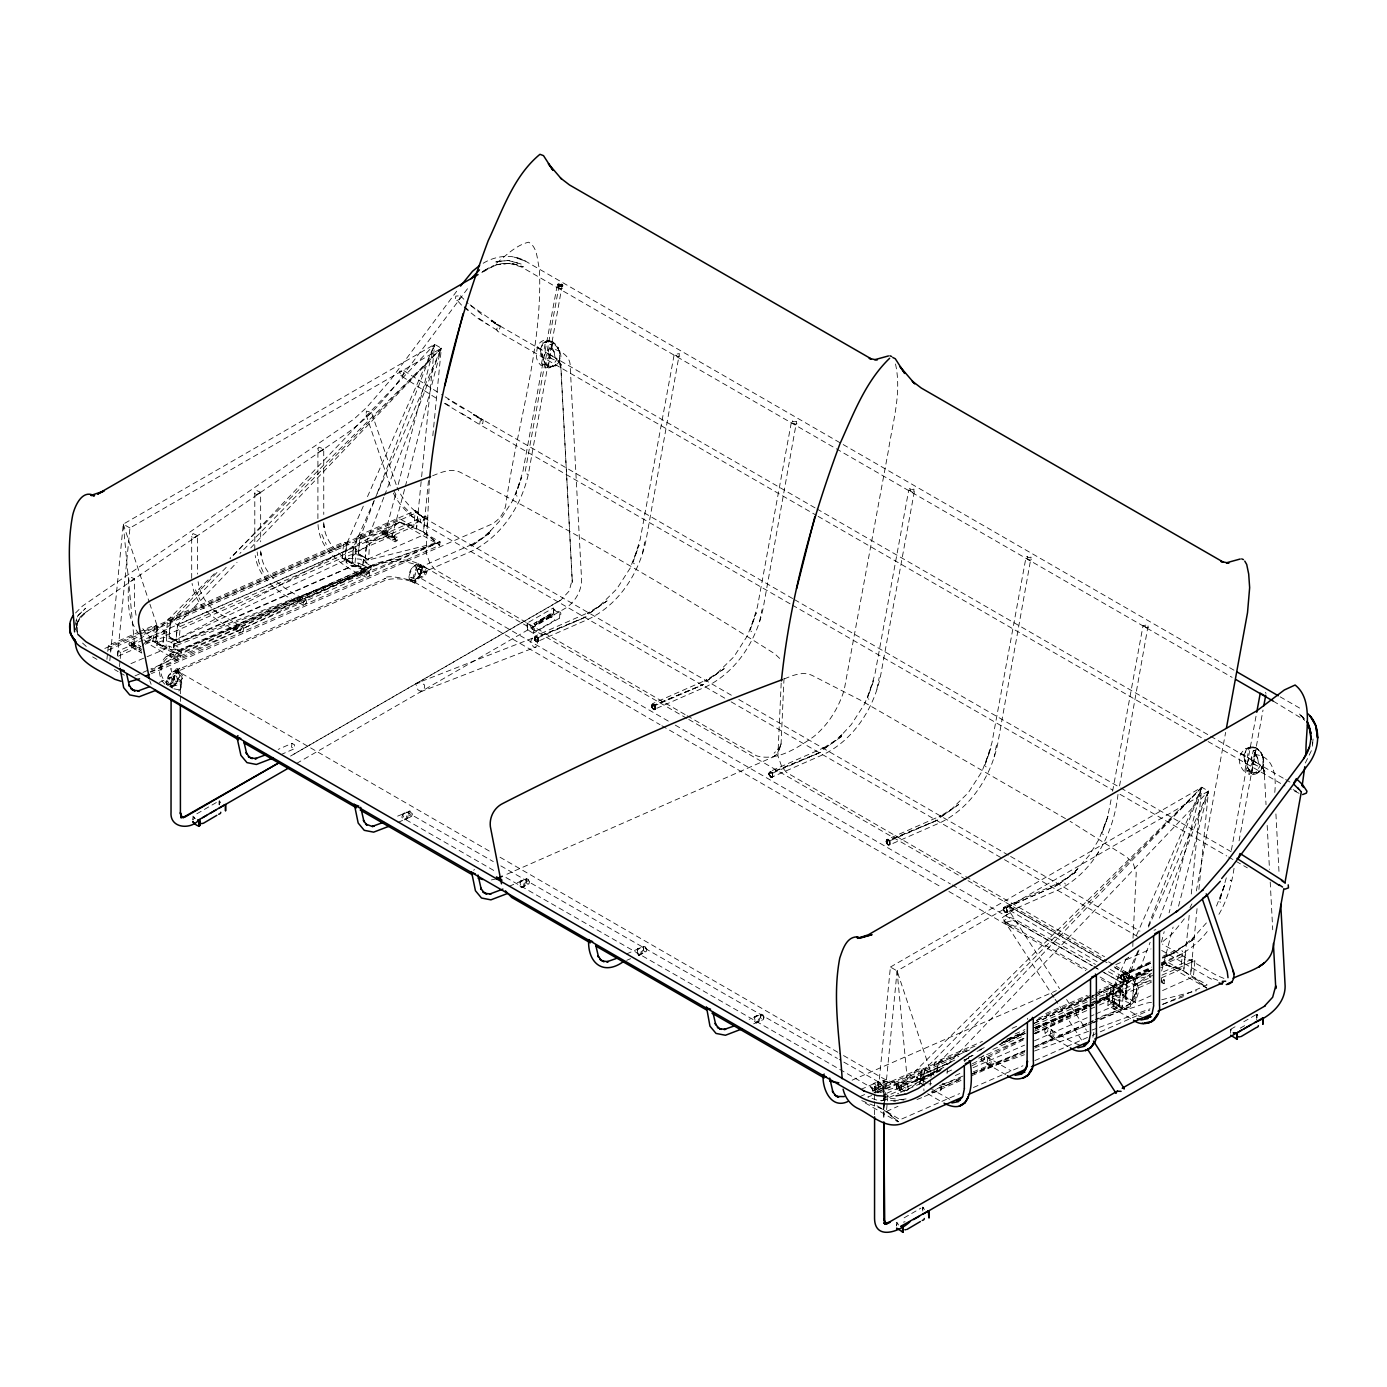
<?xml version="1.0" encoding="UTF-8"?>
<svg xmlns="http://www.w3.org/2000/svg" width="1387" height="1387" viewBox="0 0 1387 1387"><rect width="100%" height="100%" fill="white"/><g stroke="black" fill="none" stroke-linecap="round" stroke-linejoin="round"><path stroke-width="0.75" stroke-dasharray="5 3.75" d="M136.03 615.256L134.4 605.287L134.348 578.726L129.927 576.836L128.627 579.87C128.037 598.178 126.39 618.741 138.96 633.876M173.912 688.836L178.68 689.755L180.57 688.039L181.801 683.08L180.397 679.769L182.495 678.26L179.01 673.562L174.745 672.834L173.08 674.203L172.231 676.683L173.67 677.948L173.652 680.41L171.468 683.947L172.283 687.987L171.017 687.085L171.971 679.197L176.912 678.26L180.241 680.063L179.478 682.577L176.825 683.566L172.404 682.855L171.086 680.41M193.001 816.111L193.001 819.942L193.001 816.111L194.874 818.763M317.9 518.634L317.918 448.625L318.906 447.134L323.726 449.007L323.76 514.438M527.667 629.993L527.112 623.127L553.257 608.009C554.973 615.62 564.11 607.194 559.62 618.099L533.388 633.218L533.666 626.82L530.684 627.201L527.077 623.318L527.32 629.577L533.024 633.165M874.59 1114.697L874.608 1101.711M874.608 1099.562L874.608 1086.593L880.433 1084.426L883.762 1086.229L883.883 1100.428M896.557 1222.38L896.574 1226.004L896.557 1222.311L898.429 1224.964M1230.65 1033.124L1230.616 1029.431L1230.633 1033.142M167.342 683.479L166.284 684.363C165.764 678.382 170.445 669.921 177.241 670.909L492.506 852.901M219.215 804.824L219.267 801.027L220.221 802.327M178.784 691.003L180.899 688.004L181.454 679.405L183.899 677.74L176.877 668.326L178.455 673.493L178.299 669.938L177.779 672.071L180.085 669.765L176.045 673.805L178.888 670.84L385.967 579.991C395.59 577.443 405.75 579.177 414.921 582.627L409.737 580.789L414.904 583.147L419.862 577.529L424.89 576.628L427.456 570.698C415.753 557.123 391.984 557.886 376.189 563.469L173.93 652.289C159.349 656.328 154.026 676.44 166.7 685.785M553.24 608.13L553.95 615.117L549.963 617.718A3.467 2.011 0 0 1 553.066 617.804L554.575 618.81A3.467 2.011 0 0 1 552.737 621.393L538.208 629.975A3.467 1.994 0 0 1 535.365 630.652L532.539 629.611L532.556 627.687L553.95 615.117L553.257 608.009L556.482 611.788L559.828 611.823L559.62 618.099M922.754 1211.007L922.806 1207.071L925.094 1210.21L922.65 1207.21L922.65 1212.81M1253.085 761.844L1251.507 759.955L1253.154 750.974L1258.026 749.673C1268.533 757.163 1263.73 777.57 1248.907 774.189C1249.843 764.983 1256.483 753.124 1250.918 773.547L1248.907 774.189M1243.775 1021.751L1256.813 1014.209L1256.743 1018.058L1257.003 1014.261L1258.078 1016.168M219.181 800.992L219.198 804.824M1132.815 946.454L1132.971 940.317M1133.023 938.253L1136.23 872.648L1133.144 863.165L1126.747 857.062L1070.123 821.312M545.386 368.023C552.251 367.122 543.392 363.117 541.155 365.579L539.647 363.949A13.281 9.224 73.1 0 1 536.648 358.366C533.926 315.005 585.869 363.29 545.386 368.023L547.033 359.042L548.819 357.534A2.965 1.716 -60 0 0 549.581 354.829L548.004 353.789L549.651 344.808L552.147 343.976L554.505 343.508L556.083 344.843L559.533 351.57M1250.918 773.547C1253.172 771.501 1246.115 770.097 1244.676 771.761L1243.151 770.114A13.281 9.224 73.1 0 1 1240.169 764.549C1234.638 749.483 1257.697 737.745 1263.054 757.735M535.85 636.477L537.948 638.107L536.769 636.772L534.723 637.014L536.89 636.876L538.485 639.996L536.977 642.008L534.376 638.419L585.99 616.903L534.463 639.286L535.087 640.707C531.862 636.529 539.196 634.639 538.503 640.395L536.821 642.025L535.105 640.725L536.821 642.025M651.613 705.844L652.462 703.712L706.711 679.838L704.596 681.069L717.079 673.25L733.879 656.814L747.35 635.887L756.262 612.794L750.246 629.923L757.423 606.917L791.37 422.22L796.589 421.319L763.214 607.922C756.539 640.361 736.532 671.672 706.312 686.565L654.907 709.121L652.306 707.907L651.613 705.896L652.688 704.197L651.734 706.989L654.092 709.711C657.421 710.335 654.196 702.776 655.756 707.769L654.456 709.693L651.734 706.989L703.244 684.606L651.63 706.104L654.092 709.711M769.404 775.749L768.883 773.807L820.515 752.291L768.987 774.692L771.709 777.396L772.784 776.703L772.49 773.565L772.836 776.616L770.392 776.963C765.26 772.819 773.513 769.369 773.027 775.784L772.403 777.153L770.531 777.067L768.883 773.894L771.345 777.413M886.137 841.25C886.726 837.592 891.095 841.025 890.281 843.487L889.674 844.856L887.801 844.752L886.484 840.141L886.64 843.348L888.599 845.116M254.792 550.362L254.792 493.113L256.11 490.305L260.652 492.281L260.669 541.832M1151.487 1002.42C1139.438 1002.922 1125.065 1014.937 1113.761 1006.06L1114.437 999.351L1106.185 993.768L1150.326 970.519M191.701 578.362L191.683 536.388L193.018 533.562L197.543 535.573L197.578 574.097M167.342 685.334L176.999 681.121L177.9 678.486L174.71 675.66L174.311 679.543L176.028 681.121L177.536 680.688L176.669 676.284L174.71 675.66L157.026 683.41M397.982 822.422L411.506 816.51L412.407 813.874L409.217 811.048L408.818 814.932L411.506 816.51L412.407 813.874L410.188 811.048L397.428 816.215M521.027 887.576L528.759 884.212L529.661 881.577L526.471 878.734L526.072 882.635L527.788 884.212L529.297 883.779L528.43 879.375L526.471 878.734L508.804 886.501M638.297 955.279L646.013 951.915L646.914 949.28L643.741 946.437L643.325 950.338L645.042 951.915L646.567 951.482L645.701 947.061L643.741 946.437L626.057 954.204M753.626 1023.831L763.283 1019.601L764.185 1016.983L760.995 1014.14L760.596 1018.023L762.313 1019.601L763.821 1019.168L762.954 1014.764L760.995 1014.14L749.205 1019.324M872.77 1090.667L880.502 1087.287L881.404 1084.651L878.231 1081.825L877.815 1085.709L879.531 1087.287L881.057 1086.853L880.173 1082.449L878.231 1081.825L860.547 1089.575M534.411 638.193L535.278 636.009L589.527 612.118L587.394 613.366L599.895 605.547L616.678 589.094L630.149 568.185L639.06 545.091L633.061 562.22L640.239 539.214L674.186 354.517L679.405 353.616L646.03 540.219C639.355 572.658 619.348 603.969 589.128 618.862L537.723 641.418L535.122 640.187L534.706 637.049L535.885 641.557L538.26 641.297L537.983 638.176L538.485 640.066M886.709 843.504L886.969 839.534L941.218 815.66L939.086 816.908L951.586 809.089L968.369 792.636L981.84 771.709L990.769 748.633L984.753 765.745L991.93 742.756L1025.877 558.042L1031.096 557.158L997.721 743.761C991.046 776.2 971.039 807.494 940.819 822.404L889.414 844.96L887.663 844.666L886.241 842.394L937.768 819.994L886.154 841.51L888.98 845.099L890.09 844.319L889.882 841.337L886.969 839.534M1251.143 772.368L1251.23 773.461L1251.351 771.224M1099.839 1019.497C1113.033 1012.129 1138.294 1009.32 1138.467 989.555C1137.721 982.377 1133.023 976.431 1127.076 972.668L1126.14 973.466L1127.596 977.037L1130.422 977.939L1128.377 973.57L1116.05 966.15M784.019 678.278L781.002 745.408L776.911 754.164L773.287 756.903L504.331 875.37M559.602 360.204L559.169 350.339L560.036 358.227L558.84 362.215L555.008 366.168M1263.106 766.37L1262.673 756.504L1263.54 764.393L1261.251 770.097L1258.061 772.524L1253.9 772.784L1249.288 770.166L1244.676 771.761L1246.324 762.763A2.895 1.682 -60 0 0 1248.04 761.359L1248.837 759.539A3.017 1.751 -60 0 0 1248.265 757.597L1241.105 753.436M356.303 549.183L343.872 542.005L167.844 619.295L166.024 635.298L178.94 642.753L180.258 626.473L356.303 549.183L354.829 565.012L368.769 568.029L440.008 542.005L439.696 545.247L150.524 672.21M1088.483 1023.121L1122.1 1008.366L1123.435 992.086L1111.004 984.909L1099.145 990.127M942.362 1083.507L946.055 1085.64L946.385 1081.565M947.061 1073.434L947.39 1069.36M110.683 650.919L111.029 646.949L137.989 635.107M119.507 666.592L120.062 660.593M120.236 658.582L120.79 652.583L138.111 644.972M151.287 669.973L181.021 653.884L181.888 649.359L370.71 567.491L371.179 566.26L440.008 542.005L399.941 518.877L144.456 631.05M370.884 569.537L371.179 566.26L363.723 560.036L363.082 557.713C358.834 554.002 351.552 553.118 347.027 556.759L346.143 562.116L347.929 564.353L368.301 571.271L370.884 569.537L362.631 564.613L363.723 560.036L368.613 559.949L440.008 542.005L150.836 668.967M144.127 634.292L399.629 522.119L439.696 545.247L426.294 533.752L427.785 517.802L369.549 543.357L368.613 559.949L355.107 552.13L357.135 536.18L415.354 510.624L418.024 512.167L416.585 527.962L421.423 478.862M548.212 366.931L552.546 343.04L549.963 341.549L542.057 342.242M922.944 1085.345L924.383 1069.568L878.162 1089.853L875.492 1088.31L875.076 1092.28M930.192 1085.362L930.729 1079.45M930.902 1077.474L931.266 1073.538L897.077 970.9L890.402 967.051L877.988 1092.869M1099.648 996.369L1109.999 992.815L1118.494 997.582L1121.199 997.374L1122.031 994.93L1132.399 1000.374L1133.82 984.597L1150.152 942.276M1161.144 962.89L1182.487 953.528L1185.157 955.071L1183.718 970.865L1206.829 988.151L1166.762 965.023L1160.815 967.623M1251.715 773.096L1256.05 749.205L1253.484 747.714L1245.561 748.408M898.343 1121.667L886.449 1111.455L887.923 1095.487L928.354 1077.716M1151.487 973.258L1122.031 994.93L1125.498 996.403L1126.938 980.626L1152.164 969.548M1205.338 986.868L1193.427 976.656L1194.918 960.688L1192.248 959.163L1161.196 972.79M936.918 1071.579L937.647 1063.742L969.288 1049.838M117.496 656.068L129.945 527.996L441.343 348.224L434.668 344.357L123.27 524.147L110.665 652.133M139.168 631.883L154.581 625.121L166.995 632.281L165.851 648.735L181.42 650.59L181.888 649.359L440.008 542.005M181.593 652.653L174.121 646.394L173.722 644.4L366.428 570.872L181.593 652.653L173.34 647.712L173.791 640.829C169.543 637.101 162.262 636.234 157.737 639.875L156.852 645.215L158.638 647.469C166.405 648.353 173.41 654.04 181.021 653.884L366.428 570.872L358.279 566.503L351.726 566.104L173.722 644.4C169.578 640.309 162.071 639.459 157.424 643.117L156.852 645.215M173.34 647.712L174.433 643.152M362.631 564.613L363.723 560.036M346.143 562.116L346.715 560.001L399.629 522.119L399.941 518.877M428.462 480.665L423.468 531.932L439.696 545.247M432.813 435.795L441.343 348.224L229.878 558.302M890.402 967.051L1201.801 787.261L1208.476 791.11L897.077 970.9L883.588 1109.652L898.204 1121.615M924.592 1085.848L917.084 1081.184L916.894 1076.884L952.158 1061.939M920.205 1083.455L921.714 1068.025L934.144 1075.185M931.561 1092.505L939.64 1091.326L941.097 1089.766L941.392 1084.357M1095.921 1013.88L1113.761 1006.06L1106.375 998.068L1106.185 993.768L1108.75 1000.755L1122.1 1008.366L1112.218 1002.177L1113.674 986.452L1095.886 994.271M1092.991 1022.912L1130.388 1006.65L1130.266 1004.327L1128.498 1002.662L1124.753 1001.085L1118.182 1000.825L1118.494 997.582M1130.388 1006.65L1130.7 1001.241L1128.827 999.42L1109.999 992.815L1109.6 996.039L1118.182 1000.825M1150.274 980.297L1136.699 986.261L1135.537 1002.714L1150.985 995.762M1189.196 915.351L1183.718 970.865L1166.762 965.023L1167.074 961.78L1207.141 984.909L1161.595 1004.899M1197.05 908.606L1190.601 974.836L1192.248 959.163M1198.905 889.379L1208.476 791.11L947.512 1064.592M109.816 660.663L110.457 654.265M145.306 644.209L153.021 640.794L154.581 625.121M421.631 476.729L434.668 344.357L230.363 558.441M1191.294 894.008L1201.801 787.261L899.469 1086.801L899.4 1090.459L905.988 1094.308M1135.537 1002.714L1122.031 994.93L1124.268 979.083L1151.435 967.155M355.107 552.13L413.725 526.505L415.354 510.624M1161.474 977.852L1180.857 969.409L1182.487 953.528M106.92 659.31L107.545 653.346M107.753 651.37L108.359 645.406L137.244 632.732M427.785 517.802L425.098 516.259L423.468 531.932L399.629 522.119L171.121 642.32L349.541 558.25L360.412 559.204L371.179 566.26M923.361 1081.427L924.592 1069.672L1201.801 787.261L1169.102 912.819M1099.475 1005.003L1109.375 1000.651L1111.004 984.909M1132.399 1000.374L1134.029 984.718L1151.487 977.055M117.704 654.959L118.12 651.04L164.325 630.738L162.695 646.411L153.021 640.794M429.433 479.971L426.121 552.633L429.953 563.521L434.79 569.398L685.265 714.669M781.193 683.063L777.882 755.724L781.713 766.612L786.55 772.49L963.826 875.509M931.475 1073.642L885.253 1093.944L883.588 1109.652L900.146 1119.69L959.579 1093.597M1125.498 996.403L1127.146 980.748L1139.577 948.5M937.005 1071.631L937.855 1063.846L1201.801 787.261L1147.361 928.336M572.207 579.697L572.276 582.367L560.955 367.728L559.342 361.418L560.781 366.151L572.207 579.697L569.155 591.053L560.989 599.912L291.374 755.586M166.024 635.298L342.052 557.99L343.872 542.005M933.607 1074.179L934.977 1062.199L982.447 1041.36M1312.501 743.952L1313.385 736.272M1003.373 909.196L1004.795 907.271L1003.373 909.196L1004.812 912.282L1003.356 908.138L1005.298 907.098C1010.863 918.731 1005.35 905.798 1005.974 907.687L1057.137 885.27L1006.026 907.739L1007.499 910.878L1006.893 912.542L1004.136 911.536L1003.668 907.878L1005.887 907.635L1007.499 910.635L1007.187 912.178L1004.881 912.334L1007.118 912.299L1007.499 910.878M179.911 672.244L170.618 668.534L173.531 677.324L171.485 683.618L169.179 684.138L167.376 680.48L170.445 677.116L168.503 680.636L171.468 683.947L170.185 684.45L170.826 688.229M927.175 1082.97L920.309 1079.155L920.708 1075.913L957.862 1058.697M371.404 412.216L367.971 415.823L366.116 414.852L366.376 411.107L371.404 412.216L396.387 485.277M1312.327 746.171L1312.83 742.617M1007.187 912.178L1006.095 907.792M1252.426 765.381L1252.825 762.763M1122.499 975.026L1120.835 975.72L1120.956 978.476L1123.262 980.488L1124.493 979.811L1123.141 975.338L1121.06 975.39L1120.817 978.008L1123.869 980.384L1124.77 978.858L1123.227 975.408L1150.759 963.306L1123.227 975.408L1124.58 979.343L1122.135 980.037M770.531 777.067L768.901 774.015L769.837 771.536L824.103 747.662L821.971 748.893L834.454 741.074L843.123 733.584L839.378 737.347L851.254 724.638L864.725 703.712L873.637 680.618L867.621 697.748L874.816 674.741L908.745 490.044L913.808 492.212L913.964 489.143L908.745 490.044L912.594 492.298M419.689 569.207L418.51 568.791L417.106 570.421L417.799 572.398L420.4 573.629L471.805 551.072C502.025 536.18 522.049 504.868 528.707 472.43L562.082 285.826L556.933 286.745L522.916 471.424L515.739 494.431L521.755 477.301L512.843 500.395L499.372 521.321L487.496 534.03L491.241 530.267L482.572 537.757L470.089 545.576L472.221 544.345L417.955 568.219L417.106 570.404L418.545 573.802C422.359 576.021 421.752 568.895 418.614 568.791C415.719 569.45 417.435 573.975 419.724 574.322L421.267 572.71L420.504 570.057L417.972 568.895L417.244 571.687M1119.552 785.926L1148.28 624.722L1143.061 625.606L1112.617 791.214M552.199 343.907L551.558 347.409L552.494 343.595M422.185 570.594L424.595 572.519L423.937 576.264L419.082 576.905L417.591 578.968L410.673 577.46C430.403 587.897 387.857 571.097 383.87 578.847L385.794 578.292L177.727 669.713L179.807 668.187L175.681 672.504L176.686 670.354L176.981 672.262L175.594 669.193L179.01 673.562M556.222 365.422L550.379 366.601L545.767 364.001L541.155 365.579L542.82 356.598A2.895 1.682 -60 0 0 544.536 355.193L545.334 353.373A3.017 1.751 -60 0 0 544.762 351.414L543.773 351.344L545.42 342.364M525.24 471.233L559.394 283.919L562.463 284.838L562.463 286.346C555.285 284.82 558.163 286.97 563.07 285.774M1117.991 794.387C1113.83 832.876 1093.823 872.336 1058.004 889.969L1006.026 912.785M1248.265 757.597L1247.277 757.527L1248.924 748.529M1234.031 868.297C1231.552 885.599 1226.403 902.677 1216.988 917.5M1239.059 840.869L1263.02 710.04M168.989 649.601L169.595 646.255L162.036 645.701L157.234 642.129M358.279 566.503L358.886 563.139L351.327 562.585L346.542 559.03M1111.056 799.71L1107.502 817.879L1101.937 833.327L1107.936 816.197L1099.024 839.274L1089.176 855.398L1074.838 871.799L1073.677 872.908L1077.422 869.164L1068.77 876.653L1056.27 884.473L1058.402 883.224L1004.153 907.098M1196.357 890.922L1225.64 732.353M1231.379 850.248L1256.362 714.374M914.328 491.605L880.589 675.746C873.931 708.185 853.907 739.496 823.687 754.389L772.282 776.945L769.698 775.732C767.323 773.391 770.496 770.097 772.264 773.148M1092.887 1037.181L1094.048 1031.165M642.389 553.76L644.695 542.005M759.643 621.445L761.966 609.708M876.896 689.148L879.219 677.411M996.473 745.096L994.167 756.851M653.138 709.26L651.647 706.312L653.104 704.18L655.566 706.642L654.231 709.711L651.647 706.312L703.244 684.606M820.515 752.291L768.866 773.478M559.654 286.433L557.297 284.716L560.383 284.023M1226.316 877.85L1220.647 897.666L1219.138 900.856L1225.137 883.727L1216.226 906.821M1007.482 910.687L1005.419 912.525L1003.494 910.132L1004.639 907.271L1003.356 908.953L1003.789 907.722M1010.325 910.704L1013.377 910.149L1013.706 908.78L1009.545 904.809L1007.569 905.763L1010.325 910.704L1098.053 962.214M538.173 641.401L538.485 640.1M655.444 709.104L654.04 704.475L655.201 705.81L653.104 704.18M772.698 776.807L772.49 773.565M886.12 841.718L888.235 844.96L890.263 843.088L887.975 839.62L886.328 840.366L886.674 843.435M534.706 637.049L536.023 641.661M651.959 704.752L651.63 706.104L652.306 704.388L655.011 705.463M768.883 773.807L769.23 772.455M886.484 840.141L886.154 841.51L937.768 819.994M1011.4 926.984L1006.494 924.418L1005.488 922.407L1013.394 920.292L1092.28 965.785M394.549 535.521L394.324 539.266L392.33 540.323L391.689 538.485L394.549 535.521L397.133 537.046L397.063 540.705L395.087 541.866L385.447 536.353L384.806 534.515L396.023 492.87M398.208 484.496L434.668 344.357L366.775 498.28M1161.665 970.987L1173.107 927.071M1178.551 906.162L1208.476 791.11L1148.419 927.279M139.723 639.06L157.459 626.768L360.013 537.844L387.684 531.55L394.272 535.399L394.203 539.04L392.209 540.219L391.463 538.537L404.813 488.432M405.368 486.334L441.343 348.224L239.864 553.465M426.468 568.67C422.324 563.399 421.007 569.259 424.977 571.669L426.537 572.016L424.595 572.519M964.312 1061.61L966.514 1059.443M1161.456 942.12L1164.196 931.665M1150.534 963.063L1121.979 974.974L1120.609 976.569L1121.598 979.465M74.967 625.329L77.811 615.776L85.63 608.234L77.811 615.776L76.06 620.752M1121.979 974.957L1120.609 976.569L1123.141 975.338L1121.008 975.477L1120.627 976.829L1122.308 980.158L1121.372 979.222M1007.517 911.155L1006.147 912.785L1007.257 912.109M408.177 815.625L407.345 818.278L404.467 819.873L401.797 817.238L403.149 813.389L406.824 812.106L493.304 861.587M75.349 629.646L80.273 616.799L87.26 611.095L80.273 616.799L76.805 624.514L76.528 628.138L77.187 623.543L77.377 632.056M166.284 684.363L167.411 680.774L166.301 681.242L169.145 674.949L171.537 673.718L171.086 672.782L175.403 670.632L176.513 672.244L177.241 670.909L179.062 672.712L179.495 676.388L178.143 680.792L172.109 687.224M319.669 451.468L323.726 449.007M421.267 572.71L419.862 574.305L418.631 573.871M981.597 1057.587L981.736 1060.795L1005.627 1074.578M193.452 538.017L197.543 535.573M374.005 501.574L360.013 537.844L358.366 553.482L368.613 559.949L358.366 553.482L359.805 537.723L418.024 512.167M377.108 493.512L434.668 344.357M383.8 497.361L366.688 541.693L365.249 557.487L366.879 541.814L425.098 516.259M384.58 495.35L441.343 348.224L250.458 548.229M1159.48 918.09L1208.476 791.11M256.335 494.708L260.652 492.281M134.123 642.632L132.129 643.793L132.06 647.452L134.036 646.273L134.123 642.632L131.522 641.089L128.662 644.053L132.06 647.452M129.945 527.996L123.27 524.147L134.4 642.753L140.989 646.602L139.012 647.764L138.943 651.422L140.919 650.243L134.175 646.498L132.181 647.556L131.522 645.718L132.406 643.811L137.954 640.291M387.389 531.429L385.413 532.591L385.343 536.249L387.32 535.07L387.389 531.429L384.806 529.886L381.928 532.868L385.343 536.249M397.133 537.046L395.156 538.225L395.087 541.866M896.591 1085.154L896.522 1088.812L899.105 1090.338L901.099 1089.28L901.342 1085.536L898.585 1083.975L896.591 1085.154L899.348 1086.593L901.342 1085.536M896.522 1088.812L898.499 1087.633L898.585 1083.975M899.4 1090.459L901.377 1089.298L901.446 1085.64L924.592 1069.672L969.496 1049.959M1149.875 973.951L1149.806 977.61L1151.782 976.431M76.389 624.618L78.331 620.11L86.67 611.667L345.19 434.443C364.833 420.937 381.304 403.357 395.936 384.667L469.725 285.739M363.29 506.168L346.75 543.669L345.068 559.221L352.021 563.278L353.633 547.64L177.588 624.93L176.01 640.534L178.94 642.753L354.829 565.012M374.317 500.17L353.425 547.518L352.021 563.278L342.052 557.99L345.068 559.221L346.542 543.548L170.514 620.839L169.058 636.564L178.94 642.753M375.183 498.193L441.343 348.224M1126.071 958.937L1113.882 986.573L1112.218 1002.177L1122.1 1008.366M1136.508 935.254L1201.801 787.261M1137.964 950.962L1120.557 990.422L1119.17 1006.147L1120.765 990.543L1099.007 1000.096M129.303 645.891L131.297 644.834L131.522 641.089M134.175 646.498L134.4 642.753M382.587 534.688L384.58 533.648L384.806 529.886M385.447 536.353L387.441 535.295L387.684 531.55M899.348 1086.593L899.105 1090.338M1161.248 982.048L1161.491 978.303M1164.126 983.712L1164.352 979.968L1161.595 978.407L1161.526 982.065L1164.126 983.712L1162.133 984.77L1162.375 981.025L1164.352 979.968M1305.323 763.023L1311.842 749.726M1190.011 907.653L1191.918 903.925M365.613 570.3L362.336 574.547L359.302 573.195L363.099 569.294L365.804 569.728C382.569 559.88 403.894 558.51 421.475 566.988L422.671 566.329M1005.263 923.343L1004.309 920.24L1010.204 917.605L1013.516 918.506L1095.435 964.416M239.431 625.71L236.085 629.993L233.103 628.606L236.9 624.705L376.189 563.469M302.522 598.005L299.228 602.253M533.631 633.079C534.307 625.589 536.457 631.449 527.389 623.11M1113.761 1006.06L1114.437 999.351M176.236 653.624L173.6 657.317M417.14 570.178L418.961 568.843M1096.042 856.039L1099.787 849.971M873.134 1091.968L871.764 1086.506L872.752 1084.201L875.492 1082.796L872.094 1084.149L870.689 1086.35L872.7 1090.303L875.613 1089.991L505.111 877M686.877 718.362L420.469 564.561L419.533 565.844L418.753 563.954L418.024 565.428L416.724 564.284L412.355 567.578L408.801 576.524L410.552 580.598L415.684 580.199L420.417 574.964L422.203 568.67L421.648 566.017L418.753 563.954C412.13 564.804 407.605 572.918 409.356 579.125L660.021 724.673M410.552 580.598L411.454 579.298L412.32 581.188L412.234 578.084L414.505 576.836L415.528 573.802L414.644 570.213L416.533 568.393L414.332 565.012L423.278 567.959L425.688 569.866L426.294 571.617L425.133 572.519M404.397 812.799L402.785 815.088L404.605 818.971L495.8 871.625M521.651 880.502L520.038 882.773L520.662 885.495L523.246 887.021L524.598 885.964L525.396 880.953L524.078 879.809L520.42 881.092L519.05 884.941L521.737 887.576L523.246 887.021M638.922 948.205L637.292 950.476L637.916 953.181L640.499 954.724L641.869 953.667L642.666 948.639L641.331 947.512L637.673 948.795L636.304 952.644L638.991 955.279L640.499 954.724M756.175 1015.891L754.563 1018.179L755.169 1020.884L757.753 1022.427L759.122 1021.369L759.92 1016.342L758.602 1015.197L754.927 1016.48L753.574 1020.329L756.244 1022.965L757.753 1022.427M883.866 1087.529L878.04 1089.697L875.925 1089.038L874.608 1086.593M173.826 676.856L174.71 675.66L174.311 679.543L176.999 681.121M408.315 812.245L409.217 811.048L408.818 814.932L411.506 816.51M525.586 879.947L526.471 878.734L526.072 882.635L528.759 884.212M642.84 947.65L643.741 946.437L643.325 950.338L646.013 951.915M760.093 1015.353L760.995 1014.14L760.596 1018.023L763.283 1019.601M877.33 1083.022L878.231 1081.825L877.815 1085.709L880.502 1087.287M456.687 291.218L390.336 380.194L366.671 407.466L354.049 419.03L82.579 605.963L73.996 614.545M1206.378 922.927L1190.878 940.438L1194.623 936.693L1181.499 947.304L1162.046 956.735M1184.325 918.801L1172.761 933.295L1162.046 942.276M1150.412 961.85L1121.355 974.645L1120.488 976.812L1121.199 978.823L1123.799 980.054L1151.47 967.901M889.951 844.51L889.76 841.268L889.414 844.96M562.428 288.288L560.695 288.981L556.863 286.728L560.695 288.981M679.751 356.06L678.018 356.771L674.186 354.517L678.018 356.771M796.936 423.781L795.202 424.474L791.37 422.22L795.202 424.474M1031.443 559.602L1029.709 560.296L1025.877 558.042L1029.709 560.296M1148.627 627.167L1146.893 627.86L1143.061 625.606L1146.893 627.86M1207.158 931.631C1195.611 946.784 1179.071 957.082 1161.352 963.566M874.122 1092.817L877.971 1090.269L884.195 1088.864L885.149 1086.819L882.878 1080.698L889.223 1082.38L882.617 1080.3L885.097 1082.935L880.624 1083.143L839.256 1059.495M216.944 572.502L170.722 620.96L169.058 636.564L176.01 640.534L177.397 624.809L237.038 562.307M562.515 284.89L562.463 286.346L560.781 286.589L557.297 284.716L562.463 284.838C561.146 282.359 555.598 285.895 557.921 284.144L562.481 284.872L561.475 284.318M941.409 1086.506L936.086 1089.246L931.579 1089.194M1130.7 1003.408L1125.394 1006.147L1120.869 1006.078L1116.674 1004.777L1113.501 1001.015M777.604 749.569L779.563 747.558L774.102 753.176M226.237 567.352L164.134 630.634L146.328 642.909M420.4 573.629L420.868 570.022L417.955 568.219M537.723 641.418L538.191 637.795L535.278 636.009M654.907 709.121L655.375 705.515L652.462 703.712M772.282 776.945L772.767 773.339L769.837 771.536M1123.799 980.054L1124.268 976.431L1121.355 974.645M142.532 645.076L216.077 571.999M1053.912 997.392L1002.281 917.743L1003.044 917.015L1010.325 912.594L1059.529 988.619M1010.325 912.594L1002.281 917.743M792.618 598.543L483.231 419.932L480.197 421.007L479.642 424.526L790.469 604.021M1011.626 910.964L1012.215 908.693L1007.864 905.468M532.539 638.176L530.163 642.094L533.579 647.07A4.768 3.884 68.7 0 0 537.792 645.111L537.445 640.482L534.827 638.159L532.539 638.176L416.707 683.236L420.798 682.56L424.578 684.953C425.462 693.309 416.117 692.807 416.273 684.727M280.711 754.719L294.235 748.807L294.651 744.923L291.964 743.345L278.198 749.379M903.457 1222.138L905.035 1221.722M291.964 743.345L291.547 747.229L294.235 748.807M516.311 495.644L517.126 496.113M633.564 563.33L634.379 563.798M750.835 631.033L751.633 631.501M985.342 766.439L986.157 766.89M1102.578 834.107L1103.393 834.575M1219.832 901.81L1220.647 902.278M815.053 507.867L500.066 326.014L497.621 327.037L496.633 329.239L497.517 331.233L816.267 515.27M534.949 622.971L534.411 624.358L536.613 624.271L549.945 614.458L534.949 622.971L550.934 613.8L552.772 614.701L536.994 623.613L550.483 615.516M916.564 1080.196L941.617 1069.013M1105.872 997.097L1109.6 996.039M773.287 756.903L776.911 754.164M1161.89 965.595L1167.074 961.78L1161.37 964.884M868.089 698.736L868.903 699.204M194.978 537.48L197.457 535.798M321.264 450.862L323.639 449.249M131.782 580.824L134.383 579.055L130.413 581.257M257.999 494.24L260.548 492.524M1258.529 772.351L1259.881 771.432M1052.092 1030.194L1050.531 1031.269L1050.323 1036.141L1051.71 1037.389L1053.773 1036.228L1054.259 1031.668L1050.947 1029.466L1053.756 1033.315L1051.277 1036.557L1048.901 1034.182M988.983 1057.9L987.423 1058.957L987.232 1063.846L988.602 1065.095L991.011 1063.586L991.15 1059.373L987.839 1057.171L990.647 1061.02L988.168 1064.262L985.793 1061.887M1009.545 904.809L1009.892 908.693L1013.377 910.149M483.179 263.27C495.61 255.624 512.496 253.561 525.465 261.137L1235.176 670.875M549.945 614.458L535.954 623.04M417.366 569.468L418.51 568.791M770.114 771.883L769.248 772.42L771.345 772.212L772.49 773.547L770.149 771.883L771.345 772.212M887.385 839.586L886.501 840.123L887.628 839.586L889.726 841.215L887.403 839.586L888.599 839.915M482.329 271.835L489.438 267.57L483.092 271.141M234.871 630.062L234.16 628.952L237.628 626.005L176.617 652.826L173.93 652.289L170.722 654.543L170.185 656.692L172.023 657.802L171.381 655.93L173.67 654.075C166.769 657.161 160.303 663.419 160.996 671.585L161.516 667.268C158.777 675.954 165.573 683.531 172.283 687.987M166.856 656.467L173.93 652.289M130.95 663.627L165.851 648.735L152.345 640.967L162.695 646.411L164.134 630.634L366.688 541.693L394.272 535.399M906.352 1090.771L908.329 1089.61M170.722 686.149L175.629 683.964M481.792 272.407C498.973 265.125 510.399 246.557 528.638 242.188C537.723 247.181 537.081 260.236 539.439 269.078C542.82 349.143 516.449 426.901 505.718 505.492C503.828 514.438 497.326 522.188 488.744 525.43L151.443 673.597M290.559 756.071L561.822 599.583M196.833 813.805L217.326 801.963M296.489 763.491L566.156 607.801C575.224 601.698 581.465 591.001 581.604 579.991L570.213 366.896C570.803 355.8 559.984 349.923 550.448 348.397L548.489 349.489L547.536 352.402L548.056 355.505L551.61 358.592M904.116 1217.838L920.881 1208.164M1230.737 1029.275L1236.32 1026.051M1240.29 1028.148L1247.381 1024.074M404.467 819.873L405.992 819.023L406.911 815.331L406.183 813.233L403.149 813.389M521.737 887.576L523.263 886.709L524.165 883.034L523.436 880.936L520.42 881.092M638.991 955.279L640.517 954.412L641.435 950.736L640.707 948.639L637.673 948.795M756.244 1022.965L757.77 1022.115L758.689 1018.439L757.961 1016.324L754.927 1016.48M1274.757 792.428C1276.456 776.859 1274.289 755.256 1253.952 754.563L1251.993 755.655L1251.057 758.585L1251.577 761.671L1255.131 764.757M1109.999 992.815L1151.851 970.05M668.291 721.101L418.909 577.183L415.771 578.882L415.684 580.199L412.823 579.749L415.528 581.673M473.539 870.204L474.683 869.597M875.041 1093.043L879.306 1091.17L882.6 1091.222L884.074 1093.095M1120.921 975.581L1150.933 962.509M141.89 649.428L139.289 647.781L139.047 651.526L141.041 650.468M919.442 1083.94L921.505 1083.299M982.533 1056.253L983.886 1055.542M1161.491 964.693L1167.074 961.78M1126.209 972.547L1125.065 973.137L1110.172 964.537M1113.258 1008.921L1116.691 1008.73L1117.749 1004.777L1114.038 1001.761L1116.812 1005.731L1114.368 1008.852L1111.993 1006.511M971.958 1065.805L1023.797 1039.678M1035.326 1033.87L1087.165 1007.742M1089.09 1006.789L1106.375 998.068L1113.882 1002.732M972.374 1063.742L1024.802 1038.048M1034.511 1033.28L1086.957 1007.586M1088.899 1006.633L1106.375 998.068L1092.453 1003.824M483.456 271.141L496.927 264.622L503.602 263.374M1121.008 975.477L1122.083 974.957M150.229 671.845L366.428 570.872L174.121 646.394M1130.422 977.939L1128.827 978.685L1129.417 976.812L1126.296 973.899C1131.671 977.523 1136.456 982.95 1136.907 989.711C1136.074 1010.273 1108.213 1011.071 1095.227 1019.809M1034.113 1023.381L1086.905 998.917M1088.864 998.016L1151.435 969.028M360.325 574.131L363.238 571.929L364.244 568.861M1162.566 990.561L1193.427 976.656M1162.271 957.81L1174.009 952.557L1162.479 957.533M979.69 1049.699L985.585 1047.064M1015.093 1033.956L1024.924 1029.587M1034.754 1025.218L1097.672 997.253M886.449 1111.455L897.996 1106.323M118.294 656.172L143.364 645.076M1126.747 959.648L1151.002 948.916M881.473 1100.845L898.672 1093.251M900.579 1092.401L919.702 1083.958L916.894 1076.884L919.702 1083.958M947.009 1072.082L954.932 1068.597M978.685 1058.142L1024.23 1038.1M1034.13 1033.748L1097.498 1005.87M104.84 648.44L142.462 631.917M139.914 634.275L157.251 626.664L155.812 642.424L157.459 626.768L149.935 604.195M108.481 649.948L142.15 635.159M145.826 641.592L166.995 632.281M135.007 675.92L148.86 669.834M852.121 1080.196L1056.339 990.665M1115.807 964.589L1121.754 961.989M1162.583 958.14L1174.39 952.973L1162.583 958.14M875.492 1088.31L921.714 1068.025M1012.111 1028.322L1018.041 1025.721M1045.746 1013.568L1087.269 995.329M860.079 1096.562L866.025 1093.944M974.957 1046.127L873.949 1090.477L875.908 1088.067L876.012 1085.38L874.347 1083.576L872.094 1084.149M1038.343 1018.301L1093.806 993.942M1095.782 993.075L1151.227 968.733M1036.54 1020.312L1093.91 995.138M1161.873 965.3L1185.157 955.071M1036.748 1020.433L1090.147 996.993M1092.124 996.126L1098.053 993.508M1100.03 992.641L1127.146 980.748L1152.736 975.616M877.59 1091.985L958.798 1056.322M1034.061 1023.277L1093.476 997.201M1095.453 996.317L1150.915 971.975M943.784 1067.383C925.216 1075.965 903.353 1089.627 882.825 1078.236L839.655 1053.322M1006.719 1039.765L1024.421 1031.997M1034.251 1027.68L1097.186 1000.079M1099.163 999.212L1118.824 990.578L1115.789 992.468L1121.389 988.029L1118.893 991.011L1120.765 987.977L1119.5 990.699L1119.274 987.856L1120.869 993.057L1117.714 989L1098.955 978.164M938.843 1070.209L931.266 1073.538L906.214 1090.563L899.469 1086.801M968.265 1057.293L974.194 1054.675M1001.882 1042.521L1025.617 1032.101M1035.517 1027.767L1090.893 1003.442M1092.869 1002.576L1133.82 984.597L1151.591 980.973M968.455 1057.397L974.402 1054.796M1002.09 1042.643L1023.849 1033.09M1035.708 1027.871L1087.131 1005.298M940.455 1070.556C922.892 1079.797 902.261 1089.697 882.617 1080.3L884.108 1080.646M964.104 1060.171L971.975 1056.721M1025.166 1033.35L999.559 1044.602L1025.218 1033.436M1035.014 1029.033L1086.246 1006.529M1088.206 1005.662L1094.118 1003.078M1096.094 1002.212L1119.725 991.826L1118.806 992.589L1121.389 989.954L1120.991 991.549L1120.973 989.937L1122.118 992.121L1119.968 988.515L1122.204 991.011L1115.356 985.047L1116.795 984.51L1115.408 981.372L1121.771 975.286L1128.827 977.8L1125.915 974.246L1114.836 967.797M992.884 1049.387L1024.542 1035.5M1034.425 1031.165L1093.771 1005.107M1095.747 1004.24L1123.435 992.086M1161.925 975.182L1194.918 960.688M955.279 1075.514L963.202 1072.047M973.102 1067.695L1024.612 1045.122M1034.511 1040.787L1093.944 1014.747M931.613 1091.638L963.15 1077.786M972.998 1073.469L1024.247 1050.965M1034.113 1046.63L1093.251 1020.659M946.055 1085.64L961.884 1078.687M971.767 1074.353L1025.184 1050.913M1086.506 1023.987L1035.066 1046.561L1090.98 1023.727M924.383 1096.51L961.85 1080.074M971.698 1075.74L1024.924 1052.369M1034.771 1048.052L1097.863 1020.364M973.431 1087.512L1022.947 1065.771M1034.841 1060.552L1090.286 1036.21M1092.263 1035.343L1149.702 1010.117M626.699 960.341L630.565 958.66M1122.707 994.774L1151.782 982.083M368.058 559.082L426.294 533.752M879.774 1092.713L920.309 1079.155L940.109 1070.521M963.861 1060.171L971.767 1056.721M1035.118 1029.119L1086.576 1006.702L1034.91 1028.842M543.808 364.85L545.767 364.001L540.826 354.656L540.774 348.258L543.704 342.554L546.859 340.803M1247.329 771.016L1249.288 770.166L1244.347 760.822L1244.278 754.424L1247.225 748.72L1250.363 746.969M1001.171 1043.371L1024.993 1033.107M305.938 599.756L303.146 602.131L303.424 605.061L306.648 602.825L305.938 599.756C285.341 590.082 261.415 575.588 260.6 549.98L261.051 555.077L260.687 550.448M585.99 616.903L534.376 638.505L535.053 636.685L537.74 637.76M877.659 1092.419L951.257 1062.061M977.107 1051.398L985.065 1048.121M1006.927 1039.088L1024.837 1031.703M1034.771 1027.611L1090.459 1004.639M963.167 1075.983L939.207 1085.778L961.52 1077.63M973.154 1071.891L1025.08 1050.67M172.196 686.548L176.929 685.091L180.258 686.149M917.032 1099.51L922.424 1097.377M731.33 695.216L423.746 517.628L421.648 517.836L420.261 519.796L420.4 522.414L729.285 700.764M420.33 691.905L535.919 647.018M1045.122 1033.246L1047.792 1031.339L1047.74 1027.923L1044.671 1029.917L1045.122 1033.246L1068.579 1046.804M361.088 574.651L360.36 573.542L361.47 571.964L365.804 569.728L302.713 597.433L300.008 596.999L296.558 599.617L296.211 600.9L297.98 602.357L297.269 601.247L300.736 598.3L239.604 625.138L238.044 624.271L237.038 627.34L233.831 629.438M432.588 475.793C441.274 472.256 451.087 467.956 460.345 472.308C567.716 528.256 672.747 589.094 774.986 653.97L781.384 660.073M784.331 678.884C793.035 675.348 802.848 671.048 812.106 675.4L860.356 700.123L1068.267 820.22M168.451 678.087L171.711 677.862L172.404 679.925M971.646 1073.937L1024.369 1054.709M1034.494 1051.017L1097.342 1028.079M1099.371 1027.351L1150.066 1008.852M1162.219 1004.413L1186.561 995.554M548.749 368.144L552.511 365.873L556.933 359.285L549.096 353.91M1252.27 774.31L1256.015 772.056L1260.436 765.451L1252.6 760.076M871.782 1095.557L867.777 1096.978L876.913 1100.099L887.524 1100.897M1154.019 930.244L1155.804 929.637M242.898 627.444L240.506 629.005L240.315 632.767L243.072 631.38L243.765 628.172L213.581 610.037L217.724 612.95C207.304 605.859 199.659 594.329 198.133 581.742M1161.734 999.767L1196.582 990.786M171.364 686.305L174.641 685.594L178.143 680.792L177.311 680.462L179.495 676.388L177.241 670.909M491.379 879.93L496.407 878.838M553.569 342.485C548.992 339.33 559.134 346.455 558.649 349.143L557.661 347.357L559.117 350.356M548.004 353.789L556.014 357.915M1257.09 748.651C1252.496 745.495 1262.638 752.638 1262.153 755.308L1262.621 756.522M1251.507 759.955L1259.517 764.081M1109.375 1000.651L1106.601 994.739M893.644 1100.914L899.261 1099.995M901.134 1099.683L906.751 1098.764M559.308 283.936L557.921 284.144L562.481 284.872M296.939 601.733L300.147 599.635L301.152 596.566M553.5 366.688L548.784 366.047L544.397 362.458L543.149 358.539L542.213 358.938L542.092 353.702C543.6 356.702 540.687 358.245 541.259 354.431L540.462 350.391L541.762 346.056C542.213 342.502 547.432 339.312 551.749 341.427M1257.003 772.854L1252.288 772.212L1247.901 768.623L1246.67 764.705L1245.717 765.104L1245.595 759.868C1247.104 762.885 1244.208 764.41 1244.763 760.596L1243.983 756.556L1245.283 752.222C1245.717 748.668 1250.953 745.478 1255.252 747.593M928.891 1083.923L931.596 1083.715M1107.936 1005.402L1110.883 1003.685L1110.831 1000.235L1108.005 1001.761L1107.936 1005.402L1131.688 1019.133M318.039 524.598C319.235 551.385 344.513 567.664 366.515 577.356L369.74 575.12L369.497 572.224C348.865 562.55 324.471 548.281 323.691 522.518L324.142 527.563L323.76 522.882M903.977 1100.012L884.802 1097.568M144.127 639.858L151.668 645.683L177.155 660.437L180.033 658.998L180.449 655.531L154.841 640.759L147.126 634.535L142.67 628.45M369.497 572.224L366.688 573.611L366.515 577.356M883.224 1096.059L891.737 1096.666M981.736 1060.795L984.649 1059.113L984.631 1055.611L1010.984 1070.816M895.482 1101.243L884.212 1099.024M368.769 568.029L355.384 565.792L342.052 557.99M557.955 285.757L560.781 286.589L557.279 284.82M179.478 651.127L169.595 646.255M509.289 263.339L521.46 266.98L1232.124 677.376M1230.234 880.294L1231.535 880.572L1230.286 880.104M652.878 704.197L654.005 704.457M456.791 300.58L459.565 299.332L460.276 295.778L455.786 296.09L455.577 298.552L461.559 305.14M404.605 818.971L405.975 819.318M535.607 636.494L536.821 636.824M400.791 375.686L403.34 374.507L403.929 370.693L399.491 371.248L400.791 375.686L438.968 399.924M1116.622 1003.113L1113.64 1003.547L1113.414 1008.418L1114.801 1009.701M399.629 522.119L413.725 526.505M1166.762 965.023L1180.857 969.409M1079.45 1044.914L1073.885 1042.989L1047.74 1027.923M1142.853 1017.417L1137.201 1015.44L1110.831 1000.235M1004.847 907.271L1005.887 907.635M418.545 573.802L419.914 574.305L421.232 572.415L419.481 569.069M770.357 771.883L772.472 773.513M887.628 839.586L889.518 840.851M526.783 473.938L528.031 474.406M550.448 348.397L553.916 351.275L554.488 354.483M1253.952 754.563L1257.437 757.458L1258.009 760.648M549.668 357.829L559.654 362.146L557.903 360.429L561.406 365.197L558.978 361.73L560.955 367.728M1253.189 764.012L1263.158 768.311L1261.407 766.595L1264.909 771.363L1262.499 767.913L1264.476 773.911L1262.863 767.583L1264.303 772.334L1266.036 804.685M1213.122 978.494L1218.705 980.713M1299.047 793.329L1290.621 789.186M920.309 1079.155L924.071 1080.681M1223.923 978.39L1216.815 975.494L1162.445 944.114M861.76 1100.619L883.588 1109.652L876.74 1105.664M424.665 566.988L416.846 565.133C417.643 571.375 409.408 577.391 414.904 583.147M418.909 577.183L418.042 576.784L420.417 574.964L419.602 574.478L421.631 572.103L420.608 572.155L422.203 568.67L421.093 569.485L421.648 566.017L420.608 567.075L420.469 564.561M557.886 285.705L559.1 286.277M949.783 1099.354L934.335 1090.702M1003.789 921.211L1014.885 926.36L1017.052 925.77L1016.342 921.696L1017.781 923.915L1015.891 921.714M1050.167 1036.626L1051.71 1037.389M987.059 1064.332L988.602 1065.095M792.358 421.076L793.364 421.579L792.445 421.128M909.612 488.761L910.618 489.282L909.699 488.831M1026.865 556.464L1027.888 556.985L1026.952 556.534M1293.169 789.619L1296.637 791.388M384.58 533.648L387.32 535.07M394.324 539.266L397.063 540.705M131.297 644.834L134.036 646.273M180.449 655.531L177.415 656.692L177.155 660.437M387.441 535.295L394.203 539.04M1108.456 971.715L1125.204 981.112L1126.053 978.65L1109.253 968.785M920.708 1075.913L925.805 1078.774M139.047 651.526L141.803 653.069L141.058 651.387M358.886 563.139L366.896 567.682M901.446 1085.64L908.208 1089.506L897.077 970.9M132.181 647.556L138.943 651.422M500.828 865.887L837.384 1058.42M1280.114 696.811L1302.584 709.78M1273.37 701.198L1303.416 719.437M816.926 508.96L1208.805 735.197M1210.678 736.289L1283.79 778.506M1285.662 779.581L1291.297 782.823M818.139 516.363L1206.257 740.467M1208.129 741.56L1285.003 785.944M794.491 599.617L1118.893 786.897M1120.765 787.972L1231.396 851.843M792.341 605.096L1112.53 790.001M1120.02 794.318L1226.749 855.952M1228.622 857.027L1234.239 860.269M1236.112 861.362L1247.346 867.846M738.82 699.533L1008.748 855.38M1010.62 856.455L1139.958 931.128M731.157 701.857L1002.61 858.57M1004.483 859.663L1137.375 936.398M1161.717 950.442L1214.128 980.696M687.137 715.744L756.574 755.828C776.997 761.602 796.988 748.078 813.337 736.913C828.23 724.985 838.58 708.063 844.198 689.946L888.321 451.035C892.639 422.237 902.087 392.469 895.343 363.307M965.699 876.584L1104.572 956.753M688.75 719.454L966.132 879.583M968.005 880.658L1106.687 960.74M1108.56 961.815L1114.177 965.057M1100.879 959.163L1009.667 906.509L1103.775 961.347M1102.734 960.237L1108.317 963.462M357.135 536.18L369.549 543.357M1124.268 979.083L1136.699 986.261M675.296 725.141L950.39 883.918M952.262 884.993L1092.054 965.647M1093.927 966.739L1099.544 969.981L1094.135 966.86M1101.434 971.056L1127.683 986.209L1101.59 971.16M661.894 725.765L941.392 887.16M948.899 891.494L1085.83 970.571M167.844 619.295L180.258 626.473M934.977 1062.199L942.865 1066.742M927.695 1093.719L942.189 1102.093M500.013 857.235L837.783 1052.248M108.359 645.406L111.029 646.949M118.12 651.04L120.79 652.583M885.253 1093.944L887.923 1095.487M92.634 656.901L99.916 661.114M114.497 669.522L118.138 671.62M119.958 672.678L125.419 675.833M865.228 1102.96L898.013 1121.892M1240.169 753.401L1247.277 757.527M537.601 347.27L544.762 351.414M536.665 347.235L543.773 351.344M1007.17 923.222L1087.061 969.461M1100.064 977.003L1118.65 987.752M303.424 605.061C282.376 595.352 258.502 580.876 255.225 555.563M240.315 632.767C219.371 623.006 195.394 608.754 192.117 583.476M917.31 1077.855L923.586 1081.548M464.298 307.533L478.307 318.698L498.453 331.094L500.568 326.413L491.015 320.64L495.107 323.691M170.185 656.692L172.751 656.502L174.97 651.959M470.124 304.88L499.892 325.893L491.015 320.64L498.956 326.014M461.247 413.118L470.73 418.753M173.652 644.47L181.888 649.359M385.69 532.608L392.278 536.561M901.377 1089.298L904.671 1091.274M132.406 643.811L139.012 647.764M463.882 408.974L448.018 399.265M491.379 320.57L500.066 326.014M445.522 403.426L452.283 407.691M444.412 403.392L479.642 424.526L482.745 423.503L483.231 419.932L441.447 394.601M392.556 536.578L395.156 538.225M382.812 530.944L385.413 532.591M898.499 1087.633L901.099 1089.28M129.528 642.146L132.129 643.793M403.929 370.693L439.662 393.457M481.497 419.828L473.418 414.592L482.641 419.689L473.418 414.592L477.613 417.556M1125.429 971.559L1130.058 974.662M478.966 318.369L488.068 324.575M393.301 493.061C399.352 505.388 409.477 515.669 421.163 522.726L423.971 520.038L423.746 517.628L415.528 512.028L423.919 517.732C412.442 510.295 402.507 499.996 397.081 487.305M169.422 685.976L171.017 687.085M1123.227 975.408L1124.216 976.587M419.255 514.872L415.424 511.612L423.746 517.628M481.844 314.433L467.228 302.782M415.424 511.612L422.983 517.316M464.454 306.77L470.574 312.04M1230.945 1029.31L1231.448 1030.177M1303.191 717.339L1298.804 713.49L1307.126 721.396M1303.624 718.241L1300.573 715.484L1303.589 718.449M82.579 643.083L86.948 647.088M460.276 295.778L467.055 302.314M1127.544 978.424L1124.805 973.449M404.172 506.914L412.008 514.629M886.865 843.695L887.801 844.752M195.168 818.746L193.816 816.856M1302.913 718.275L1304.682 720.46M1003.911 911.155L1003.39 909.248M896.956 1222.259L897.996 1224.062M128.627 579.87L129.511 581.153M219.493 801.027L220.464 802.848M932.636 1090.91L933.208 1091.794M1257.003 1014.261L1257.836 1015.648M1066.568 999.472L1086.472 1030.246M1055.091 999.212L1058.61 1004.639M1059.772 1006.442L1083.247 1042.66M1064.696 883.051L1065.389 884.126M1181.932 950.615L1182.626 951.829M318.386 450.983L317.918 448.625M393.804 490.443L397.705 498.297M195.428 589.839L200.057 599.877M1265.481 692.252L1266.019 693.465M321.853 534.376L326.257 544.467M263.218 572.137L258.78 561.926L257.15 551.974M254.792 493.113L255.208 494.171M149.761 680.722L151.148 684.276M191.683 536.388L192.065 537.41M366.116 414.852L391.134 488.467M123.27 524.147L149.241 602.149M1262.863 767.583L1263.332 769.005M559.342 361.418L559.811 362.822M76.112 628.952L77.845 634.396M534.376 638.609L534.931 640.395M651.63 706.191L652.15 708.046M1257.662 758.186L1258.616 764.064M554.159 352.021L555.112 357.898M363.013 561.302L363.411 563.295M1257.957 749.344L1253.154 750.974L1254.68 752.621A13.281 9.224 73.1 0 1 1257.541 758.29M554.453 343.178L549.651 344.808L551.159 346.438A13.281 9.224 73.1 0 1 554.037 352.107M180.483 684.918L180.899 688.004M1027.403 1018.231L1027.507 1019.41M923.846 1088.847L923.967 1090.771M940.958 1087.443L941.097 1089.766M1275.919 813.961L1279.126 874.226M1267.181 825.421L1269.486 869.389M1270.215 882.045L1272.729 929.775M884.212 1094.17L884.247 1095.106M1251.195 772.039L1251.23 773.461M1256.813 1018.145L1256.795 1014.313L1256.726 1019.93M883.883 1102.578L883.883 1119.777M883.762 1086.229L883.796 1120.557M180.241 680.063L180.362 694.263M180.362 696.413L180.362 702.862M533.752 623.474C536.492 627.826 538.641 620.162 533.752 623.474M1136.785 989.33L1136.057 995.589L1136.785 989.33M1254.819 752.378L1253.623 758.88L1255.235 750.35L1254.819 752.378M781.02 743.796L778.679 751.147L781.02 743.796M549.685 614.042C550.674 618.793 555.667 611.702 549.685 614.042M1136.092 992.138L1132.659 999.386L1136.092 992.138M546.825 341.583L545.646 342.502L546.825 341.583M1250.328 747.749L1249.15 748.685L1250.328 747.749M555.702 364.642L555.025 365.457L555.702 364.642M1259.205 770.808L1258.529 771.623L1259.205 770.808M1128.671 957.255L1125.03 959.977L1128.671 957.255M489.663 533.18L470.644 546.565L489.663 533.18M606.969 600.97L587.967 614.337L606.969 600.97M724.153 668.69L705.151 682.057L724.153 668.69M841.545 736.497L822.526 749.882L841.545 736.497M958.66 804.512L939.658 817.879L958.66 804.512M1075.844 872.076L1056.842 885.443L1075.844 872.076M1193.045 939.606L1174.043 952.973L1193.045 939.606M420.85 573.819L419.758 574.322L420.85 573.819M1106.375 998.068L1088.552 1005.835L1106.375 998.068M496.927 264.622L495.922 264.865L510.832 263.166L523.384 266.824L510.832 263.166L496.927 264.622M501.643 261.085L494.327 262.056L508.231 260.461L521.252 264.067L508.231 260.461L501.643 261.085M518.738 258.554L513.883 257.08L525.465 261.137L518.738 258.554M421.163 522.726L411.696 516.172L421.163 522.726M1262.378 756.106L1261.164 753.522L1262.378 756.106M1125.932 993.161L1125.863 990.197L1126.053 1000.01L1125.932 993.161"/><path stroke-width="1.5" d="M171.086 699.88L171.034 812.279C169.613 828.299 190.626 830.276 199.104 819.717C202.831 828.507 197.006 826.895 193.001 821.867M874.59 1116.847L874.556 1218.445C874.816 1240.932 900.111 1231.604 910.115 1221.548M964.312 1088.223L964.312 1065.719M1027.403 1022.444L1027.039 1065.043L1027.507 1061.107L1025.912 1068.944L1024.109 1071.301L1021.525 1074.058L1015.041 1075.324M1090.511 1032.76L1090.529 979.274M1153.585 1005.072L1153.603 935.93M1206.205 893.887L1207.123 895.204L1202.772 898.256M1306.034 754.424C1304.959 733.532 1314.339 700.002 1295.094 685.022L1284.327 689.98L1257.281 710.508L868.331 934.786L857.426 938.375M895.967 1095.886L906.543 1093.927L918.229 1088.518L1177.771 910.722L1176.055 912.039L1189.873 901.273L1203.084 889.691L1202.096 890.593L1225.9 863.061L1303.537 758.862C1311.391 748.148 1313.368 733.324 1307.126 721.396L1311.062 733.307M1032.379 1017.399L1033.211 1018.318L1029.293 1020.503M429.658 477.874C437.997 396.526 459.704 317.19 488.189 240.714C502.371 210.651 513.623 175.958 539.959 154.304L543.513 155.656L552.997 170.358L548.368 163.666L561.596 179.131M781.401 680.948C789.74 599.617 811.464 520.264 839.95 443.805C853.49 413.829 865.471 381.564 889.639 358.279M1301.335 791.804L1285.038 882.305M1302.202 785.527L1304.803 766.699M969.201 1060.622L970.085 1061.61L965.335 1063.673M1263.8 705.81L1265.724 695.268M1283.877 888.616L1273.075 947.564C1270.076 967.016 1247.849 971.212 1233.06 978.234M1226.42 728.123L1247.52 612.638L1249.652 587.637L1248.699 574.062L1246.705 564.474L1244.763 561.094M1256.743 712.259L1260.263 693.153L1264.094 695.39M964.45 1088.275L962.769 1096.545L958.365 1101.659L951.846 1102.942M1087.183 1043.475L1088.968 1041.152L1090.615 1033.003M1152.094 1013.55L1153.707 1005.714M1115.737 1092.609L1117.454 1091.24L1121.095 1091.326M444.811 385.759L463.085 313.635M796.554 588.851L814.845 516.71M1095.383 974.073L1096.233 975.113L1091.552 977.141M155.743 690.397L139.151 696.759L129.737 694.922L123.668 687.657L120.149 668.361M272.996 758.082L256.387 764.462L246.973 762.625L240.905 755.343L236.865 736.844L237.94 735.595M390.25 825.785L373.658 832.148L364.244 830.328L358.175 823.046L354.292 804.165M507.521 893.488L490.911 899.851L481.497 898.013L475.429 890.731L471.545 871.868M622.832 962.023C603.206 975.772 587.533 963.011 588.643 939.935L588.799 939.554M742.028 1028.894L725.436 1035.257L716.021 1033.419L709.953 1026.137L706.434 1006.858M847.665 1101.625C831.021 1109.305 822.214 1088.882 823.132 1075.324L824.207 1074.075M72.939 615.793C65.362 627.184 71.656 642.493 83.272 648.353L860.98 1097.377C880.104 1107.589 904.445 1105.491 922.65 1094.187L1181.863 916.391L1207.99 894.355L1220.352 881.3M1303.537 758.862L1309.657 746.726M460.519 286.086L472.499 271.297L479.607 265.489M1231.708 867.014L1308.513 764.133C1319.366 749.899 1322.227 726.615 1307.802 713.698M1221.652 878.508L1230.685 867.586M1021.525 1074.058L1027.368 1065.909L1024.456 1070.66L1020.555 1072.931M1088.968 1041.152L1084.565 1046.249L1077.855 1047.826M1150.308 1015.908L1147.708 1018.665L1141.258 1019.93L1137.253 1018.647M470.991 278.752L479.451 269.893M224.347 805.084L225.769 804.703L225.544 810.962L225.301 804.443L197.908 820.358M928.406 1211.198C929.186 1224.01 929.325 1215.827 928.857 1210.643L900.839 1226.281M1262.829 1024.334L1263.054 1017.763L1236.563 1033.142L1233.615 1032.795M928.857 1210.643L927.903 1211.284M199.243 819.648L197.595 820.168M897.198 1229.159L896.609 1228.136L903.006 1232.228L903.249 1226.108L900.926 1226.559M1231.257 1036.297L1230.685 1035.257L1237.187 1039.279L1237.221 1033.02L1233.251 1032.83M1264.511 1006.095L1272.677 997.218L1275.728 985.862L1275.78 988.532L1273.405 943.455M1159.203 931.249L1154.66 933.867M1236.58 1039.348L1236.927 1032.812M216.857 815.331L204.132 822.838A3.467 2.011 0.1 0 1 201.288 823.531M920.413 1221.531L907.687 1229.038A3.467 2.011 0.1 0 1 906.89 1229.437M1083.49 1045.157L1087.564 1042.781M478.047 274.574L97.61 494.084L104.06 491.015L91.594 495.194M182.876 817.602L278.267 763.145M279.342 762.555L185.806 816.51L182.443 817.082L183.795 817.55L181.246 816.302L182.2 817.55L180.414 813.077L180.362 705.012M202.658 817.671L206.594 815.383M210.096 813.371L215.956 809.973M219.389 808.014L288.981 767.809M1117.558 1091.014L886.397 1223.767M1122.204 1088.24L1265.343 1005.766M913.652 1219.572L919.477 1216.156M922.944 1214.197L1241.573 1030.177M1244 1028.842L1250.935 1024.785M1254.68 1022.618C1269.764 1016.55 1285.16 1003.755 1285.125 986.157L1280.738 904.376M1293.603 783.395L1296.342 778.61M139.55 678.832L128.766 681.901M145.496 676.215L149.467 674.481M149.172 686.86L137.712 691.055L139.324 690.847L133.239 690.275L135.094 690.899L131.002 688.593L132.389 689.79L128.852 684.883L129.546 686.444L126.598 673.839M266.425 754.563L254.948 758.741L256.56 758.55L250.475 757.961L252.347 758.585L248.256 756.279L249.643 757.475L246.106 752.569L246.799 754.147L243.835 741.525M383.679 822.248L372.219 826.444L365.509 823.982L366.896 825.178L363.359 820.272L364.053 821.832L360.707 807.303M496.407 878.838L502.354 876.237M502.909 889.102L489.472 894.147L491.085 893.939L484.999 893.367L486.854 893.991L482.78 891.685L484.15 892.864L480.63 887.975L481.306 889.535L477.978 874.989M616.227 958.521L606.743 961.832L608.338 961.642L602.253 961.07L604.125 961.694L600.034 959.371L601.421 960.567L597.884 955.678L598.577 957.238L595.612 944.634M733.498 1026.224L723.997 1029.535L725.609 1029.345L719.524 1028.773L721.379 1029.397L717.287 1027.073L718.674 1028.27L715.137 1023.363L715.831 1024.941L712.883 1012.319M962.335 1097.186L903.041 1123.227C886.605 1129.937 872.388 1115.772 858.934 1108.924C850.734 1105.37 845.03 1097.793 843.105 1089.159M968.247 1094.586L1025.565 1069.394M1031.495 1066.794L1086.819 1042.487M1094.724 1039.019L1152.042 1013.845M1157.972 1011.227L1223.178 982.585M888.46 355.939L874.764 359.701M1240.221 559.013L1226.524 562.775L1228.865 563.157L1220.907 561.44L1223.126 562.047L921.263 388.031L912.247 381.113L914.779 383.835L900.128 366.757L904.757 373.45L895.274 358.73L892.795 357.517M183.119 817.463L186.517 816.111M884.941 1224.305L890.038 1222.294L883.71 1223.213L886.848 1223.265M430.611 476.539C334.978 511.942 241.893 553.985 151.096 600.38C142.445 604.559 137.504 614.06 138.613 623.526L149.345 678.607M782.372 679.63C686.721 715.016 593.653 757.077 502.857 803.454C494.205 807.65 489.264 817.151 490.357 826.617L501.505 883.814M199.243 819.509L198.948 826.028M902.798 1225.692L902.504 1232.228M1226.281 984.527C1233.563 984.285 1235.54 975.425 1232.783 969.842L1207.158 894.736M124.275 670.684L119.629 669.158M358.782 806.072L354.118 804.547M710.56 1009.164L705.896 1007.638M1147.43 1017.573L1151.106 1016.688L1144.726 1018.075M1021.231 1072.966L1024.924 1072.099L1018.318 1073.33M1122.794 1087.859L1124.216 1089.02M956.839 1100.741L960.133 1100.047M844.232 1096.597L836.742 1096.441L838.598 1097.065L834.523 1094.759L835.893 1095.955L832.373 1091.049L833.05 1092.609L829.721 1078.08M1262.829 1018.11L1262.829 1024.109M857.651 938.34L872.042 934.647L860.581 938.028L856.837 936.884C846.261 937.057 842.62 949.852 839.776 958.036C832.113 997.773 839.881 1038.724 842.134 1078.67M91.195 495.575L94.559 495.384L90.554 494.674L94.316 495.835C82.301 488.761 74.725 506.151 72.679 515.218C65.276 553.656 72.193 593.168 74.586 631.848M1133.526 1020.191C1144.847 1029.171 1161.335 1019.41 1159.497 1005.384L1159.48 931.7M1222.276 981.372L1225.675 981.216M1302.618 794.56L1306.363 793.156L1306.97 791.249L1302.757 784.869M1285.038 889.136L1288.471 887.871L1288.228 884.854M1144.708 1022.947L1152.233 1021.456L1157.625 1013.966L1154.157 1019.965L1148.679 1022.999L1145.194 1022.912M838.892 1082.814L829.825 1081.184M240.87 738.543L236.865 736.844M475.394 873.931L471.389 872.25M592.648 941.634L588.643 939.935M883.224 1096.059L876.861 1095.626L863.355 1090.719M1238.036 1036.748L1238.92 1036.852A3.467 2.011 0.1 0 0 1239.978 1036.8M1142.264 1023.207L1143.686 1023.467M877.104 360.083L869.164 358.366L871.383 358.956L569.502 184.956L560.487 178.021M121.05 681.277L114.757 679.266C99.275 669.921 74.603 662.136 75.297 639.996M478.064 878.092L482.884 879.531M826.34 1076.971L823.132 1075.324M885.946 1223.247L887.316 1223.715L884.767 1222.467L885.704 1223.715L883.935 1219.26L883.883 1121.927M193.643 822.976L193.018 821.676M1219.104 982.932L1222.294 984.181M889.934 355.8L891.685 356.528M1241.694 558.892L1243.446 559.602M856.837 936.884L858.778 937.785M1070.383 1047.844C1081.652 1056.547 1098.365 1047.046 1096.441 1032.882L1096.354 974.697M1007.465 1075.636C1018.682 1084.322 1035.135 1074.873 1033.298 1060.795L1033.246 1018.023M944.01 1103.133C973.067 1118.494 973.033 1079.363 970.154 1061.246M1237.048 671.949L1278.242 695.737M1235.869 679.543L1273.37 701.198M496.442 876.896L502.059 880.156M864.777 1091.378L85.994 641.782L77.845 634.396M238.547 739.756L156.107 691.177M244.164 742.999L356.442 807.841M360.169 810.008L472.447 874.85M590.307 942.848L511.716 897.458L505.388 890.801M595.925 946.09L706.33 1009.857M711.93 1013.099L824.207 1077.942M1241.07 854.115L1282.975 880.78M1279.455 885.478L1236.909 858.432L1238.418 858.068L1239.995 853.542M1281.449 880.433L1285.246 883.207M1278.97 884.629L1282.576 887.056M1297.799 780.031L1302.202 784.314M1294.4 784.869L1298.371 788.787M1301.647 785.111L1303.676 787.435M1297.903 787.955L1300.867 791.405M1093.511 1041.117L1123.973 1088.171M1087.945 1049.89L1116.102 1093.337M1307.542 725.453L1309.467 728.764L1311.096 739.167M1202.39 899.192L1227.252 971.628L1227.998 977.679M1232.887 970.241L1233.858 974.229M180.414 813.077L181.229 818.018L180.414 812.505M883.935 1218.688L884.733 1224.201L883.796 1122.551M905.902 1229.68A3.467 2.011 0.1 0 1 904.844 1229.732M924.297 1218.479A3.467 2.011 0 0 1 922.234 1220.456M1240.949 1036.557A3.467 2.011 0.1 0 0 1241.764 1036.158L1256.293 1027.576A3.467 2.011 0 0 0 1258.373 1025.6M220.741 812.279A3.467 2.011 0 0 1 218.678 814.256M199.624 819.925L199.589 825.664L199.52 819.96M903.18 1226.125L903.145 1231.864L903.18 1226.125M69.783 624.254L70.477 633.668L75.713 641.765L70.477 633.668L69.783 624.254M968.351 1096.788L964.919 1102.838L959.423 1105.976L964.919 1102.838L968.351 1096.788M1031.477 1069.256L1028.027 1075.289L1022.566 1078.375L1028.027 1075.289L1031.477 1069.256M1094.499 1041.533L1091.049 1047.514L1085.501 1050.6L1091.049 1047.514L1094.499 1041.533M1264.441 962.89L1258.755 966.947L1264.441 962.89M1231.916 982.013L1228.136 983.764L1231.916 982.013M373.831 826.253L372.219 826.444L373.831 826.253M1312.587 719.437L1309.883 715.692L1315.882 725.852L1317.581 737.971L1315.882 725.852L1312.587 719.437M1237.325 1038.846L1237.256 1033.246L1237.221 1038.984"/></g></svg>
